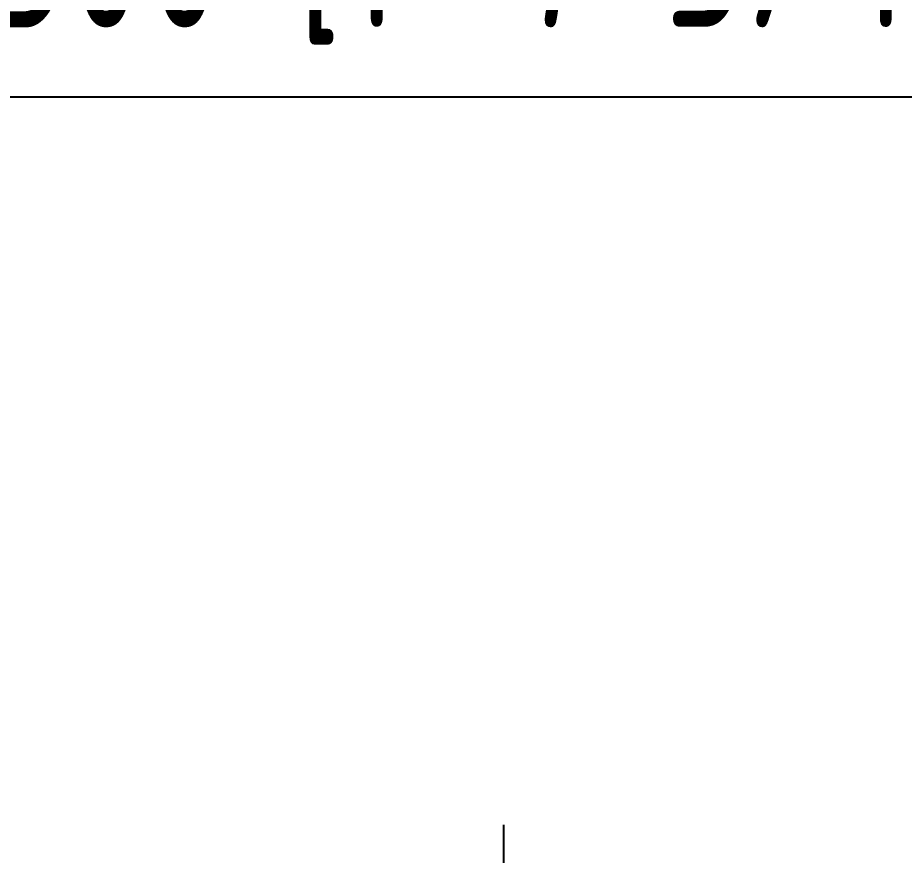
# Model space of a CAD drawing. Header units: millimetres. Extents: x -73584 to -37571, y -61249 to -50748.
# Drawn here: x -53704 to -53394.5, y -59174.1 to -58881.7 of the extents above; entities that cross this region are included whole.
import ezdxf

# ---------------------------------------------------------------- set-up
doc = ezdxf.new("R2010")
doc.units = ezdxf.units.MM
doc.header["$LTSCALE"] = 200
doc.header["$PDSIZE"] = -1
doc.linetypes.add('( Center )', pattern=[2, 1.25, -0.25, 0.25, -0.25])
doc.layers.add('DIM', color=3, linetype='Continuous')
doc.styles.add('TSSD_Dimension', font='tssdeng.shx', dxfattribs={"width": 0.7, "bigfont": 'hztxt.shx'})
doc.dimstyles.new('TSSD_20_20', dxfattribs={"dimtxt": 60, "dimasz": 20, "dimexe": 20, "dimexo": 50, "dimgap": 20, "dimtad": 1, "dimdec": 0, "dimzin": 0, "dimdsep": 46, "dimtxsty": 'TSSD_Dimension', "dimblk": 'ARCHTICK', "dimcen": 0, "dimdle": 20, "dimclrt": 7, "dimadec": 0, "dimazin": 0, "dimtfac": 1, "dimtdec": 0, "dimtix": 1, "dimtmove": 2, "dimatfit": 3, "dimfxl": 1, "dimtolj": 1, "dimtzin": 0, "dimarcsym": 0})

# ---------------------------------------------------------------- blocks, each defined once
blk = doc.blocks.new('12586')
at = {"layer": 'DIM', "color": 1, "linetype": '( Center )'}
blk.add_line((-40121.65, -54934.24), (-40121.65, -54837.07), dxfattribs=at)
blk = doc.blocks.new('*U1115')
at = {"layer": 'DIM', "color": 0}
blk.add_blockref('12586', (40121.65, 54909.25), dxfattribs=at)
blk = doc.blocks.new('*U1116')
at = {"layer": 'DIM', "color": 0, "linetype": 'ByBlock', "lineweight": -2, "transparency": 16777216}
blk.add_blockref('*U1115', (1000, 0), dxfattribs=at)
blk = doc.blocks.new('_ArchTick')
at = {"color": 0, "linetype": 'ByBlock'}
blk.add_lwpolyline([(-0.707, -0.707, 0.5, 0.5, 0), (0.707, 0.707, 0.5, 0.5, 0)], format="xyseb", dxfattribs=at)
blk = doc.blocks.new('*D1117')
at = {"layer": 'Defpoints', "color": 0, "transparency": 16777216}
for p in [(-50284.28, -58628.79), (-54784.28, -59170.64), (-50284.28, -59170.64)]:
    blk.add_point(p, dxfattribs=at)
at = {"layer": 'DIM', "color": 0, "lineweight": -2, "transparency": 16777216}
for p, q in [((-54784.28, -59120.64), (-54784.28, -58608.79)), ((-50284.28, -59120.64), (-50284.28, -58608.79)), ((-54804.28, -58628.79), (-50264.28, -58628.79))]:
    blk.add_line(p, q, dxfattribs=at)
at = {"layer": 'DIM', "color": 0, "lineweight": -2, "transparency": 16777216, "xscale": 20, "yscale": 20, "zscale": 20, "rotation": 180}
blk.add_blockref('_ArchTick', (-54784.28, -58628.79), dxfattribs=at)
at = {"layer": 'DIM', "color": 0, "lineweight": -2, "transparency": 16777216, "xscale": 20, "yscale": 20, "zscale": 20}
blk.add_blockref('_ArchTick', (-50284.28, -58628.79), dxfattribs=at)
at = {"layer": 'DIM', "color": 7, "transparency": 16777216, "insert": (-52534.28, -58577.63), "char_height": 60, "attachment_point": 5, "style": 'TSSD_Dimension'}
blk.add_mtext('\\A1;4500 [14\'-9 1/4"]', dxfattribs=at)
blk = doc.blocks.new('*D1120')
at = {"layer": 'Defpoints', "color": 0, "transparency": 16777216}
for p in [(-53284.28, -58909.26), (-53784.28, -59170.64), (-53284.28, -59170.64)]:
    blk.add_point(p, dxfattribs=at)
at = {"layer": 'DIM', "color": 0, "lineweight": -2, "transparency": 16777216}
for p, q in [((-53784.28, -59120.64), (-53784.28, -58889.26)), ((-53284.28, -59120.64), (-53284.28, -58889.26)), ((-53804.28, -58909.26), (-53264.28, -58909.26))]:
    blk.add_line(p, q, dxfattribs=at)
at = {"layer": 'DIM', "color": 0, "lineweight": -2, "transparency": 16777216, "xscale": 20, "yscale": 20, "zscale": 20, "rotation": 180}
blk.add_blockref('_ArchTick', (-53784.28, -58909.26), dxfattribs=at)
at = {"layer": 'DIM', "color": 0, "lineweight": -2, "transparency": 16777216, "xscale": 20, "yscale": 20, "zscale": 20}
blk.add_blockref('_ArchTick', (-53284.28, -58909.26), dxfattribs=at)
at = {"layer": 'DIM', "color": 7, "transparency": 16777216, "insert": (-53534.28, -58858.1), "char_height": 60, "attachment_point": 5, "style": 'TSSD_Dimension'}
blk.add_mtext('\\A1;500 [1\'-7 3/4"]', dxfattribs=at)

msp = doc.modelspace()

# ---------------------------------------------------------------- block references
at = {"layer": 'DIM', "color": 0}
msp.add_blockref('*U1116', (-54534.278, -59235.614), dxfattribs=at)

# ---------------------------------------------------------------- dimensions: what is measured, and where the dimension line sits
at = {"layer": 'DIM'}
for base, p1, p2, picture, middle in [((-50284.278, -58628.787), (-54784.278, -59170.638), (-50284.278, -59170.638), '*D1117', (-52534.278, -58577.633)), ((-53284.278, -58909.258), (-53784.278, -59170.638), (-53284.278, -59170.638), '*D1120', (-53534.278, -58858.104))]:
    dim = msp.add_linear_dim(base=base, p1=p1, p2=p2, dimstyle='TSSD_20_20', dxfattribs=at)
    dim.commit()
    dim.dimension.update_dxf_attribs({"geometry": picture, "text_midpoint": middle})

doc.saveas('drawing.dxf')
